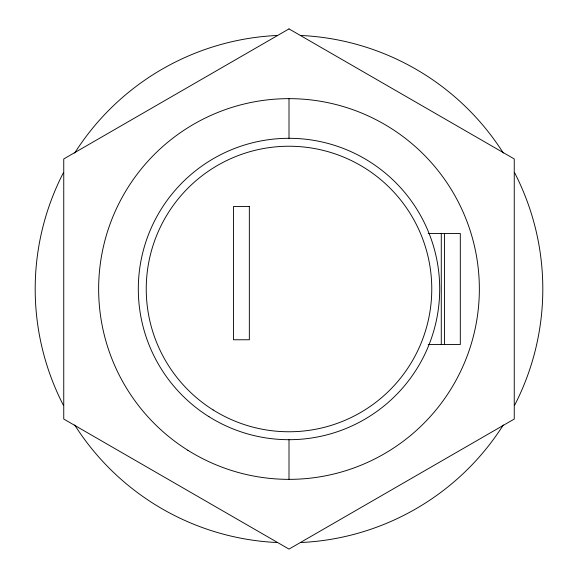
<?xml version="1.0" encoding="UTF-8"?>
<svg xmlns="http://www.w3.org/2000/svg" width="578" height="578" viewBox="0 0 578 578"><rect width="100%" height="100%" fill="white"/><g stroke="black" fill="none" stroke-linecap="round" stroke-linejoin="round"><path stroke-width="0.87" d="M428.211 233.483L460.305 233.483L460.305 344.517L428.211 344.517M444.453 233.483L444.453 344.517M441.281 233.483L441.281 344.517M289 98.643L289 138.301M289 439.699L289 479.357M514.723 172.952A253.807 253.807 0 0 1 514.723 405.048M503.315 424.967A253.807 253.807 0 0 1 300.473 542.547M277.527 542.547A253.807 253.807 0 0 1 74.685 424.967M63.277 405.048A253.807 253.807 0 0 1 63.277 172.952M74.685 153.033A253.807 253.807 0 0 1 277.527 35.453M300.473 35.453A253.807 253.807 0 0 1 503.315 153.033M289 28.9L63.746 158.95L63.746 419.05L289 549.1L514.254 419.05L514.254 158.95L289 28.9M249.342 206.512L233.483 206.512L233.483 339.763L249.342 339.763L249.342 206.512M208.933 416.666A150.699 150.699 0 0 0 439.598 294.505A150.699 150.699 0 0 0 218.47 155.829A150.699 150.699 0 0 0 208.933 416.666M187.864 450.269A190.357 190.357 0 0 0 479.227 295.95A190.357 190.357 0 0 0 199.909 120.78A190.357 190.357 0 0 0 187.864 450.269M213.152 409.947A142.766 142.766 0 0 0 431.672 294.216A142.766 142.766 0 0 0 222.183 162.837A142.766 142.766 0 0 0 213.152 409.947"/></g></svg>
